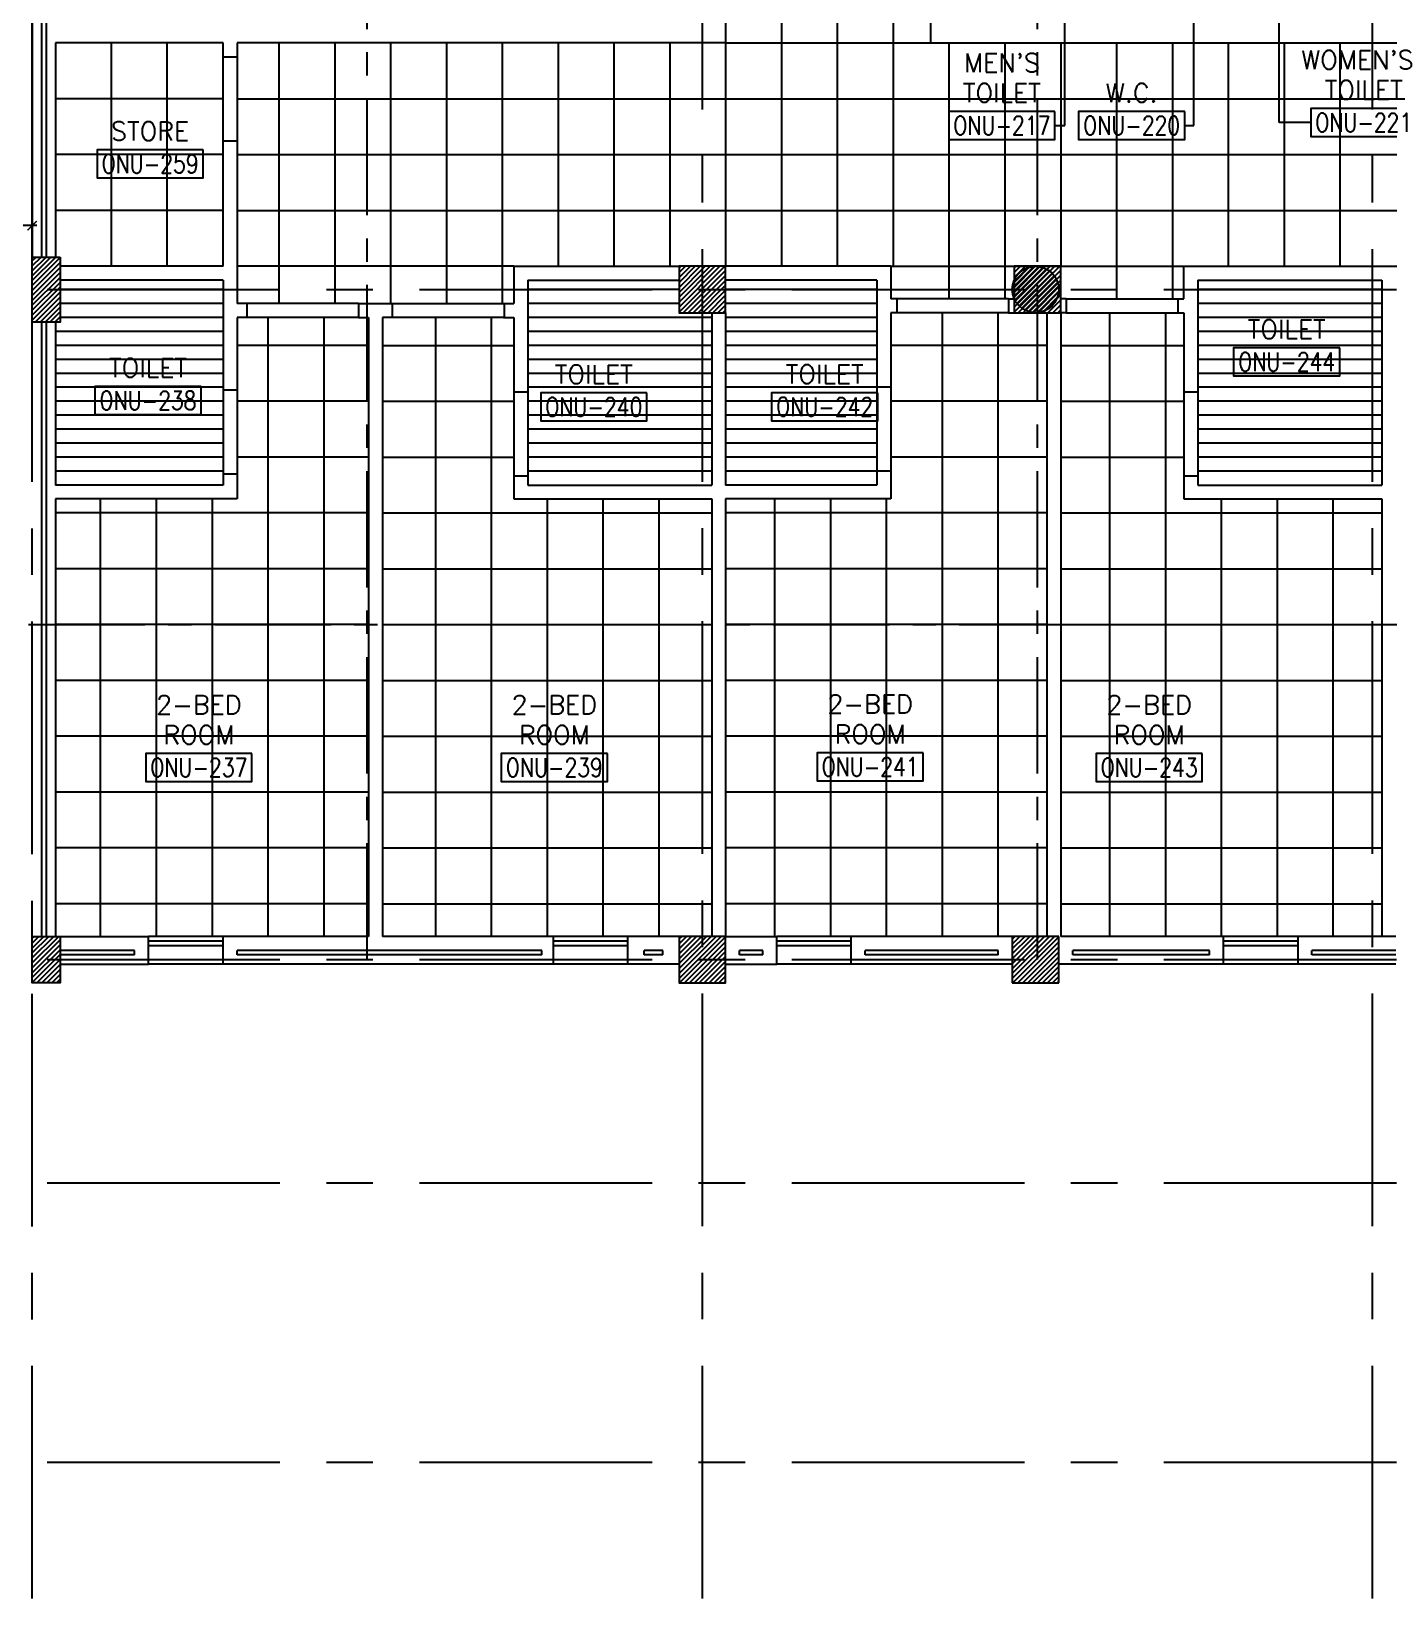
# Model space of a CAD drawing. Extents: x 88808.2 to 88899.2, y 39921.6 to 40001.1.
# Drawn here: x 88860.76 to 88875.34, y 39921.61 to 39938.45 of the extents above; entities that cross this region are included whole.
import ezdxf
from ezdxf.enums import TextEntityAlignment as Align

# ---------------------------------------------------------------- set-up
doc = ezdxf.new("R2010")
doc.units = 0
doc.header["$MEASUREMENT"] = 0
doc.header["$PDMODE"] = 34
doc.linetypes.add('CENTER', pattern=[2, 1.25, -0.25, 0.25, -0.25])
doc.linetypes.add('CENTERX2', pattern=[4, 2.5, -0.5, 0.5, -0.5])
doc.layers.get('0').update_dxf_attribs({"color": 4, "linetype": 'CONTINUOUS'})
doc.layers.get('DEFPOINTS').update_dxf_attribs({"linetype": 'CONTINUOUS'})
for name, color, linetype in [('AXES', 11, 'CENTERX2'), ('AXES1', 11, 'CENTER'), ('CEILING', 4, 'CONTINUOUS'), ('COL', 2, 'CONTINUOUS'), ('EJ', 11, 'CONTINUOUS'), ('ELE', 7, 'CONTINUOUS'), ('HAT', 11, 'CONTINUOUS'), ('INSUL', 4, 'CONTINUOUS'), ('RM-BOX', 11, 'CONTINUOUS'), ('RM-IND', 11, 'CONTINUOUS'), ('RM-NAME', 11, 'CONTINUOUS'), ('RM-NO', 11, 'CONTINUOUS'), ('WALL', 2, 'CONTINUOUS'), ('WIN', 3, 'CONTINUOUS')]:
    doc.layers.add(name, color=color, linetype=linetype)
doc.styles.add('ROMANS', font='ROMANS.shx', dxfattribs={"width": 0.6})
doc.dimstyles.new('STANDARD_IN', dxfattribs={"dimtxt": 0.2, "dimasz": 0.1, "dimexe": 0.07, "dimexo": 0.07, "dimgap": 0.05, "dimtad": 1, "dimdec": 0, "dimlfac": 1000, "dimzin": 0, "dimtxsty": 'ROMANS', "dimblk": 'ARCHTICK', "dimcen": 0.05, "dimdle": 0.05, "dimclrd": 4, "dimclre": 4, "dimclrt": 2, "dimazin": 3, "dimtfac": 1, "dimtdec": 0, "dimtmove": 0, "dimatfit": 3, "dimtolj": 1, "dimtzin": 0})

# ---------------------------------------------------------------- blocks, each defined once
blk = doc.blocks.new('_ARCHTICK')
at = {"color": 0, "linetype": 'BYBLOCK', "const_width": 0.15}
blk.add_lwpolyline([(-0.5, -0.5), (0.5, 0.5)], dxfattribs=at)
blk = doc.blocks.new('*D192')
at = {"layer": 'DEFPOINTS', "color": 0, "linetype": 'CONTINUOUS'}
for p in [(88860.77, 39936.439), (88859.455, 39936.367), (88859.455, 39936.03)]:
    blk.add_point(p, dxfattribs=at)
at = {"layer": 'ELE', "color": 4, "linetype": 'CONTINUOUS'}
for p, q in [((88859.455, 39936.1), (88859.455, 39936.437)), ((88860.82, 39936.367), (88859.405, 39936.367)), ((88860.77, 39936.369), (88860.77, 39936.297))]:
    blk.add_line(p, q, dxfattribs=at)
at = {"layer": 'ELE', "color": 4, "linetype": 'CONTINUOUS', "xscale": 0.1, "yscale": 0.1, "zscale": 0.1, "rotation": 180}
blk.add_blockref('_ARCHTICK', (88859.455, 39936.367), dxfattribs=at)
at = {"layer": 'ELE', "color": 4, "linetype": 'CONTINUOUS', "xscale": 0.1, "yscale": 0.1, "zscale": 0.1}
blk.add_blockref('_ARCHTICK', (88860.77, 39936.367), dxfattribs=at)
at = {"layer": 'ELE', "color": 2, "linetype": 'CONTINUOUS', "insert": (88860.113, 39936.517), "char_height": 0.2, "attachment_point": 5, "style": 'ROMANS'}
blk.add_mtext('\\A1;1315', dxfattribs=at)
blk = doc.blocks.new('*X244')
at = {"color": 0}
for p, q in [((193089, 10708), (193542, 11161)), ((193089, 10761), (193488, 11161)), ((193089, 10814), (193435, 11161)), ((193089, 10867), (193382, 11161)), ((193089, 10920), (193329, 11161)), ((193089, 10973), (193276, 11161)), ((193089, 11026), (193223, 11161)), ((193089, 11079), (193170, 11161)), ((193089, 11132), (193117, 11161)), ((193095, 10661), (193589, 11155)), ((193148, 10661), (193589, 11102)), ((193201, 10661), (193589, 11049)), ((193254, 10661), (193589, 10996)), ((193307, 10661), (193589, 10943)), ((193360, 10661), (193589, 10890)), ((193413, 10661), (193589, 10837)), ((193466, 10661), (193589, 10784)), ((193519, 10661), (193589, 10731)), ((193572, 10661), (193589, 10678))]:
    blk.add_line(p, q, dxfattribs=at)
blk = doc.blocks.new('C-300')
at = {"layer": 'HAT', "linetype": 'BYBLOCK', "ltscale": 0.3}
h = blk.add_hatch(dxfattribs=at)
h.set_pattern_fill('ANSI31', color=8, scale=300, style=0)
h.set_pattern_definition([(45, (-258496.182, -82361.005), (-26.5165043, 26.5165043), [])])
h.paths.add_polyline_path([(300, 500), (0, 500), (0, 250), (300, 250)])
h.paths.add_polyline_path([(300, 250), (0, 250), (0, 0), (300, 0)])
at = {"layer": 'COL'}
blk.add_lwpolyline([(0, 500), (300, 500), (300, 0), (0, 0)], close=True, dxfattribs=at)
blk = doc.blocks.new('C11')
at = {"layer": 'HAT'}
h = blk.add_hatch(dxfattribs=at)
h.set_pattern_fill('ANSI31', color=256, scale=300, style=0)
h.set_pattern_definition([(45, (-248556.182, -75061.005), (-26.5165043, 26.5165043), [])])
h.paths.add_polyline_path([(300, 700), (0, 700), (0, 350), (300, 350)])
h.paths.add_polyline_path([(300, 350), (0, 350), (0, 0), (300, 0)])
at = {"layer": 'COL'}
blk.add_lwpolyline([(300, 700), (300, 0), (0, 0), (0, 700)], close=True, dxfattribs=at)
blk = doc.blocks.new('*X63')
at = {"color": 0}
for p, q in [((73379, 125458), (73871, 125950)), ((73379, 125511), (73818, 125950)), ((73379, 125564), (73765, 125950)), ((73379, 125617), (73712, 125950)), ((73379, 125670), (73659, 125950)), ((73379, 125723), (73606, 125950)), ((73379, 125776), (73553, 125950)), ((73379, 125829), (73500, 125950)), ((73379, 125882), (73447, 125950)), ((73379, 125935), (73394, 125950)), ((73424, 125450), (73879, 125905)), ((73477, 125450), (73879, 125852)), ((73530, 125450), (73879, 125799)), ((73583, 125450), (73879, 125746)), ((73636, 125450), (73879, 125692)), ((73690, 125450), (73879, 125639)), ((73743, 125450), (73879, 125586)), ((73796, 125450), (73879, 125533)), ((73849, 125450), (73879, 125480))]:
    blk.add_line(p, q, dxfattribs=at)
blk = doc.blocks.new('COL50')
at = {"layer": 'COL'}
blk.add_lwpolyline([(-250, 250), (-250, -250), (250, -250), (250, 250)], close=True, dxfattribs=at)
blk = doc.blocks.new('RM1')
at = {"layer": 'RM-BOX'}
blk.add_lwpolyline([(570, -200), (-570, -200), (-570, -500), (570, -500)], close=True, dxfattribs=at)
at = {"layer": 'RM-NAME', "style": 'ROMANS'}
blk.add_attdef('ROOMNAME1', text='', height=200, dxfattribs=at).set_placement((0, 324), align=Align.MIDDLE)
blk = doc.blocks.new('*X64')
at = {"color": 0}
for p, q in [((73379, 118298), (73831, 118750)), ((73379, 118351), (73778, 118750)), ((73379, 118404), (73725, 118750)), ((73379, 118457), (73672, 118750)), ((73379, 118510), (73619, 118750)), ((73379, 118563), (73566, 118750)), ((73379, 118616), (73513, 118750)), ((73379, 118669), (73460, 118750)), ((73379, 118722), (73407, 118750)), ((73384, 118250), (73879, 118745)), ((73437, 118250), (73879, 118692)), ((73490, 118250), (73879, 118639)), ((73543, 118250), (73879, 118586)), ((73596, 118250), (73879, 118533)), ((73649, 118250), (73879, 118480)), ((73702, 118250), (73879, 118427)), ((73755, 118250), (73879, 118374)), ((73808, 118250), (73879, 118321)), ((73861, 118250), (73879, 118268))]:
    blk.add_line(p, q, dxfattribs=at)

msp = doc.modelspace()

# ---------------------------------------------------------------- hatches: boundary and pattern name
at = {"layer": 'HAT'}
h = msp.add_hatch(dxfattribs=at)
h.set_pattern_fill('ANSI31', color=256, scale=0.3, style=0)
h.set_pattern_definition([(45, (88810.309963, 39892.046226), (-0.026516504, 0.026516504), [])])
h.paths.add_polyline_path([(88871.3003, 39935.6807), (88871.5503, 39935.6807), (88871.5503, 39935.9307, 0.4142136)])
h.paths.add_polyline_path([(88871.5503, 39935.9307), (88871.5503, 39935.6807), (88871.8003, 39935.6807, 0.4142136)])
h.paths.add_polyline_path([(88871.8003, 39935.6807), (88871.5503, 39935.6807), (88871.5503, 39935.4307, 0.4142136)])
h.paths.add_polyline_path([(88871.5503, 39935.6807), (88871.3003, 39935.6807, 0.4142136), (88871.5503, 39935.4307)])

# ---------------------------------------------------------------- linework, layer by layer
at = {"layer": 'AXES'}
for p, q in [((88867.9703, 39921.6153), (88867.9703, 40000.4279)), ((88875.1703, 39921.6153), (88875.1703, 40000.4279)), ((88860.7703, 39921.6132), (88860.7703, 40000.0759)), ((88808.9303, 39935.6796), (88876.9703, 39935.6796)), ((88808.9303, 39928.4796), (88876.9703, 39928.4796)), ((88808.9303, 39926.0796), (88876.9703, 39926.0796)), ((88808.9303, 39923.0796), (88876.9703, 39923.0796))]:
    msp.add_line(p, q, dxfattribs=at)
at = {"layer": 'AXES1'}
for p, q in [((88864.3703, 39928.4796), (88864.3703, 39987.2996)), ((88871.5703, 39928.4796), (88871.5703, 39987.2996)), ((88818.7303, 39932.0796), (88876.9703, 39932.0796))]:
    msp.add_line(p, q, dxfattribs=at)
at = {"layer": 'CEILING', "linetype": 'BYBLOCK', "ltscale": 0.3}
for p, q in [((88868.8203, 39955.2796), (88868.8203, 39935.9296)), ((88869.4203, 39955.2796), (88869.4203, 39935.9296)), ((88870.0203, 39955.2796), (88870.0203, 39935.9296)), ((88861.6203, 39935.9296), (88861.6203, 39938.3296)), ((88862.2203, 39935.9296), (88862.2203, 39938.3296)), ((88863.4203, 39938.3296), (88863.4203, 39935.5296)), ((88864.0203, 39938.3296), (88864.0203, 39935.5296)), ((88864.6203, 39938.3296), (88864.6203, 39935.5296)), ((88865.2203, 39938.3296), (88865.2203, 39935.5296)), ((88865.8203, 39938.3296), (88865.8203, 39935.5296)), ((88866.4203, 39938.3296), (88866.4203, 39935.9296)), ((88867.0203, 39938.3296), (88867.0203, 39935.9296)), ((88867.6203, 39938.3296), (88867.6203, 39935.9296)), ((88868.2203, 39938.3296), (88885.7203, 39938.3296)), ((88868.2203, 39938.3296), (88868.2203, 39935.9296)), ((88870.6203, 39938.3296), (88870.6203, 39935.5796)), ((88871.2203, 39938.3296), (88871.2203, 39935.5796)), ((88871.8203, 39938.3296), (88871.8203, 39935.9296)), ((88872.4203, 39938.3296), (88872.4203, 39935.5796)), ((88873.0203, 39938.3296), (88873.0203, 39935.5796)), ((88873.6203, 39938.3296), (88873.6203, 39935.9296)), ((88874.2203, 39938.3296), (88874.2203, 39935.9296)), ((88874.8203, 39938.3296), (88874.8203, 39935.9296)), ((88862.9703, 39937.7296), (88890.9703, 39937.7296)), ((88862.9703, 39937.1296), (88890.9703, 39937.1296)), ((88862.9703, 39936.5296), (88890.9703, 39936.5296)), ((88869.9953, 39935.9296), (88873.1453, 39935.9296)), ((88862.8203, 39935.6796), (88861.0703, 39935.6796)), ((88867.7203, 39935.6796), (88866.0953, 39935.6796)), ((88869.8453, 39935.6796), (88868.2203, 39935.6796)), ((88875.2703, 39935.6796), (88873.2953, 39935.6796)), ((88862.8203, 39935.5296), (88861.0703, 39935.5296)), ((88862.8203, 39935.3796), (88861.0703, 39935.3796)), ((88863.3015, 39935.3796), (88863.3015, 39928.7296)), ((88863.9015, 39935.3796), (88863.9015, 39928.7296)), ((88865.1015, 39935.3796), (88865.1015, 39928.7296)), ((88865.7015, 39935.3796), (88865.7015, 39928.7296)), ((88867.7203, 39935.5296), (88866.0953, 39935.5296)), ((88868.0703, 39935.3796), (88866.0953, 39935.3796)), ((88869.8453, 39935.5296), (88868.2203, 39935.5296)), ((88869.8453, 39935.3796), (88868.2203, 39935.3796)), ((88870.5453, 39935.4296), (88870.5453, 39928.7296)), ((88871.1453, 39935.4296), (88871.1453, 39928.7296)), ((88872.3453, 39935.4296), (88872.3453, 39928.7296)), ((88872.9453, 39935.4296), (88872.9453, 39928.7296)), ((88875.2703, 39935.5296), (88873.2953, 39935.5296)), ((88875.2703, 39935.3796), (88873.2953, 39935.3796)), ((88862.8203, 39935.2296), (88861.0203, 39935.2296)), ((88868.0703, 39935.2296), (88866.0953, 39935.2296)), ((88869.8453, 39935.2296), (88868.2203, 39935.2296)), ((88875.2703, 39935.2296), (88873.2953, 39935.2296)), ((88862.8203, 39935.0796), (88861.0203, 39935.0796)), ((88868.0703, 39935.0796), (88866.0953, 39935.0796)), ((88869.8453, 39935.0796), (88868.2203, 39935.0796)), ((88875.2703, 39935.0796), (88873.2953, 39935.0796)), ((88862.8203, 39934.9296), (88861.0203, 39934.9296)), ((88868.0703, 39934.9296), (88866.0953, 39934.9296)), ((88869.8453, 39934.9296), (88868.2203, 39934.9296)), ((88875.2703, 39934.9296), (88873.2953, 39934.9296)), ((88862.8203, 39934.7796), (88861.0203, 39934.7796)), ((88868.0703, 39934.7796), (88866.0953, 39934.7796)), ((88869.8453, 39934.7796), (88868.2203, 39934.7796)), ((88875.2703, 39934.7796), (88873.2953, 39934.7796)), ((88862.8203, 39934.6296), (88861.0203, 39934.6296)), ((88868.0703, 39934.6296), (88866.0953, 39934.6296)), ((88869.8453, 39934.6296), (88868.2203, 39934.6296)), ((88875.2703, 39934.6296), (88873.2953, 39934.6296)), ((88862.8203, 39934.4796), (88861.0203, 39934.4796)), ((88868.0703, 39934.4796), (88866.0953, 39934.4796)), ((88869.8453, 39934.4796), (88868.2203, 39934.4796)), ((88875.2703, 39934.4796), (88873.2953, 39934.4796)), ((88862.8203, 39934.3296), (88861.0203, 39934.3296)), ((88868.0703, 39934.3296), (88866.0953, 39934.3296)), ((88869.8453, 39934.3296), (88868.2203, 39934.3296)), ((88875.2703, 39934.3296), (88873.2953, 39934.3296)), ((88862.8203, 39934.1796), (88861.0203, 39934.1796)), ((88862.8203, 39934.0296), (88861.0203, 39934.0296)), ((88868.0703, 39934.1796), (88866.0953, 39934.1796)), ((88868.0703, 39934.0296), (88866.0953, 39934.0296)), ((88869.8453, 39934.1796), (88868.2203, 39934.1796)), ((88869.8453, 39934.0296), (88868.2203, 39934.0296)), ((88875.2703, 39934.1796), (88873.2953, 39934.1796)), ((88875.2703, 39934.0296), (88873.2953, 39934.0296)), ((88862.8203, 39933.8796), (88861.0203, 39933.8796)), ((88868.0703, 39933.8796), (88866.0953, 39933.8796)), ((88869.8453, 39933.8796), (88868.2203, 39933.8796)), ((88875.2703, 39933.8796), (88873.2953, 39933.8796)), ((88862.8203, 39933.7296), (88861.0203, 39933.7296)), ((88868.0703, 39933.7296), (88866.0953, 39933.7296)), ((88869.8453, 39933.7296), (88868.2203, 39933.7296)), ((88875.2703, 39933.7296), (88873.2953, 39933.7296)), ((88861.5015, 39933.4296), (88861.5015, 39928.7296)), ((88862.1015, 39933.4296), (88862.1015, 39928.7296)), ((88862.7015, 39933.4296), (88862.7015, 39928.7296)), ((88866.3015, 39933.4296), (88866.3015, 39928.7296)), ((88866.9015, 39933.4296), (88866.9015, 39928.7296)), ((88867.5015, 39933.4296), (88867.5015, 39928.7296)), ((88868.7453, 39933.4296), (88868.7453, 39928.7296)), ((88869.3453, 39933.4296), (88869.3453, 39928.7296)), ((88869.9453, 39933.4296), (88869.9453, 39928.7296)), ((88873.5453, 39933.4296), (88873.5453, 39928.7296)), ((88874.1453, 39933.4296), (88874.1453, 39928.7296)), ((88874.7453, 39933.4296), (88874.7453, 39928.7296))]:
    msp.add_line(p, q, dxfattribs=at)
at = {"layer": 'CEILING', "linetype": 'CONTINUOUS'}
for p, q in [((88862.8203, 39937.7296), (88861.0203, 39937.7296)), ((88862.8203, 39937.1296), (88861.0203, 39937.1296)), ((88862.8203, 39936.5296), (88861.0203, 39936.5296)), ((88865.9453, 39935.9296), (88862.9703, 39935.9296)), ((88864.3828, 39935.0796), (88862.9703, 39935.0796)), ((88864.5328, 39935.0796), (88865.9453, 39935.0796)), ((88871.6703, 39935.0796), (88869.9953, 39935.0796)), ((88871.8203, 39935.0796), (88873.1453, 39935.0796)), ((88875.0703, 39935.0796), (88873.5703, 39935.0796)), ((88864.3828, 39934.4796), (88862.9703, 39934.4796)), ((88864.5328, 39934.4796), (88865.9453, 39934.4796)), ((88871.6703, 39934.4796), (88869.9953, 39934.4796)), ((88871.8203, 39934.4796), (88873.1453, 39934.4796)), ((88875.0703, 39934.4796), (88873.5703, 39934.4796)), ((88864.3828, 39933.8796), (88862.9703, 39933.8796)), ((88864.5328, 39933.8796), (88865.9453, 39933.8796)), ((88871.6703, 39933.8796), (88869.9953, 39933.8796)), ((88871.8203, 39933.8796), (88873.1453, 39933.8796)), ((88875.0703, 39933.8796), (88873.5703, 39933.8796)), ((88864.3828, 39933.2796), (88861.0203, 39933.2796)), ((88864.5328, 39933.2796), (88868.0703, 39933.2796)), ((88871.6703, 39933.2796), (88868.2203, 39933.2796)), ((88871.8203, 39933.2796), (88875.2703, 39933.2796)), ((88864.3828, 39932.6796), (88861.0203, 39932.6796)), ((88864.5328, 39932.6796), (88868.0703, 39932.6796)), ((88871.6703, 39932.6796), (88868.2203, 39932.6796)), ((88871.8203, 39932.6796), (88875.2703, 39932.6796)), ((88864.3828, 39932.0796), (88861.0203, 39932.0796)), ((88864.5328, 39932.0796), (88868.0703, 39932.0796)), ((88871.6703, 39932.0796), (88868.2203, 39932.0796)), ((88871.8203, 39932.0796), (88875.2703, 39932.0796)), ((88864.3828, 39931.4796), (88861.0203, 39931.4796)), ((88864.5328, 39931.4796), (88868.0703, 39931.4796)), ((88871.6703, 39931.4796), (88868.2203, 39931.4796)), ((88871.8203, 39931.4796), (88875.2703, 39931.4796)), ((88864.3828, 39930.8796), (88861.0203, 39930.8796)), ((88864.5328, 39930.8796), (88868.0703, 39930.8796)), ((88871.6703, 39930.8796), (88868.2203, 39930.8796)), ((88871.8203, 39930.8796), (88875.2703, 39930.8796)), ((88864.3828, 39930.2796), (88861.0203, 39930.2796)), ((88864.5328, 39930.2796), (88868.0703, 39930.2796)), ((88871.6703, 39930.2796), (88868.2203, 39930.2796)), ((88871.8203, 39930.2796), (88875.2703, 39930.2796)), ((88864.3828, 39929.6796), (88861.0203, 39929.6796)), ((88864.5328, 39929.6796), (88868.0703, 39929.6796)), ((88871.6703, 39929.6796), (88868.2203, 39929.6796)), ((88871.8203, 39929.6796), (88875.2703, 39929.6796)), ((88864.3828, 39929.0796), (88861.0203, 39929.0796)), ((88864.5328, 39929.0796), (88868.0703, 39929.0796)), ((88871.6703, 39929.0796), (88868.2203, 39929.0796)), ((88871.8203, 39929.0796), (88875.2703, 39929.0796))]:
    msp.add_line(p, q, dxfattribs=at)
at = {"layer": 'COL'}
for p, q in [((88871.8003, 39928.7296), (88871.3003, 39928.7296)), ((88871.3003, 39928.7296), (88871.3003, 39928.2296)), ((88871.8003, 39928.2296), (88871.8003, 39928.7296)), ((88871.3003, 39928.2296), (88871.8003, 39928.2296))]:
    msp.add_line(p, q, dxfattribs=at)
at = {"layer": 'EJ'}
msp.add_line((88860.7703, 39936.0796), (88860.7703, 39938.1796), dxfattribs=at)
msp.add_line((88860.7703, 39936.0796), (88860.7703, 39938.1796), dxfattribs=at)
at = {"layer": 'INSUL'}
for p, q in [((88860.8703, 39938.7296), (88860.8703, 39936.0296)), ((88860.9203, 39938.7296), (88860.9203, 39936.0296)), ((88860.8703, 39935.3296), (88860.8703, 39928.7296)), ((88860.9203, 39935.3296), (88860.9203, 39928.7296)), ((88860.8703, 39933.9296), (88860.8703, 39928.7296)), ((88860.9203, 39933.9296), (88860.9203, 39928.7296)), ((88861.8703, 39928.5796), (88861.0703, 39928.5796)), ((88861.8703, 39928.5296), (88861.0703, 39928.5296)), ((88861.8703, 39928.5296), (88861.8703, 39928.5796)), ((88862.9703, 39928.5296), (88862.9703, 39928.5796)), ((88866.2453, 39928.5796), (88862.9703, 39928.5796)), ((88866.2453, 39928.5296), (88862.9703, 39928.5296)), ((88866.2453, 39928.5296), (88866.2453, 39928.5796)), ((88867.5448, 39928.5796), (88867.3453, 39928.5796)), ((88867.3453, 39928.5296), (88867.3453, 39928.5796)), ((88867.5448, 39928.5296), (88867.3453, 39928.5296)), ((88867.5448, 39928.5296), (88867.5448, 39928.5796)), ((88868.3703, 39928.5296), (88868.3703, 39928.5796)), ((88868.6203, 39928.5796), (88868.3703, 39928.5796)), ((88868.6203, 39928.5296), (88868.3703, 39928.5296)), ((88868.6203, 39928.5296), (88868.6203, 39928.5796)), ((88871.1503, 39928.5796), (88869.7203, 39928.5796)), ((88869.7203, 39928.5296), (88869.7203, 39928.5796)), ((88871.1503, 39928.5296), (88869.7203, 39928.5296)), ((88871.1503, 39928.5296), (88871.1503, 39928.5796)), ((88871.9503, 39928.5296), (88871.9503, 39928.5796)), ((88873.4203, 39928.5796), (88871.9503, 39928.5796)), ((88873.4203, 39928.5296), (88871.9503, 39928.5296)), ((88873.4203, 39928.5296), (88873.4203, 39928.5796)), ((88874.5203, 39928.5296), (88874.5203, 39928.5796)), ((88875.4203, 39928.5796), (88874.5203, 39928.5796)), ((88874.5203, 39928.5296), (88874.5203, 39928.5796)), ((88875.4203, 39928.5296), (88874.5203, 39928.5296))]:
    msp.add_line(p, q, dxfattribs=at)
at = {"layer": 'RM-IND'}
for p, q in [((88871.8665, 39937.4432), (88871.8665, 39938.8603)), ((88873.2515, 39937.4432), (88873.2515, 39938.8603)), ((88874.1663, 39937.4747), (88874.1663, 39938.8603)), ((88871.7583, 39937.4432), (88871.8665, 39937.4432)), ((88873.1528, 39937.4432), (88873.2515, 39937.4432)), ((88874.5066, 39937.4747), (88874.1663, 39937.4747))]:
    msp.add_line(p, q, dxfattribs=at)
at = {"layer": 'WALL'}
for p, q in [((88868.2203, 39940.4296), (88868.2203, 39938.3296)), ((88860.7703, 39938.8796), (88860.7703, 39936.0296)), ((88870.4203, 39938.5796), (88870.4203, 39938.3296)), ((88862.8203, 39938.3296), (88861.0203, 39938.3296)), ((88861.0203, 39938.3296), (88861.0203, 39936.0296)), ((88862.8203, 39938.1796), (88862.8203, 39938.3296)), ((88862.9703, 39938.3296), (88862.9703, 39938.1796)), ((88865.7203, 39938.3296), (88862.9703, 39938.3296)), ((88868.2203, 39938.3296), (88863.1203, 39938.3296)), ((88862.8203, 39938.1796), (88862.9703, 39938.1796)), ((88862.8203, 39935.9296), (88862.8203, 39938.1796)), ((88862.9703, 39938.1796), (88862.9703, 39935.5296)), ((88862.8203, 39937.2796), (88862.9703, 39937.2796)), ((88862.8203, 39935.9296), (88861.0703, 39935.9296)), ((88861.9703, 39935.9296), (88861.4453, 39935.9296)), ((88862.9703, 39935.9296), (88862.9703, 39935.5296)), ((88865.9453, 39935.9296), (88865.9453, 39935.5296)), ((88865.9453, 39935.9296), (88867.7203, 39935.9296)), ((88869.9953, 39935.9296), (88868.2203, 39935.9296)), ((88869.9953, 39935.9296), (88869.9953, 39935.5796)), ((88873.1453, 39935.9296), (88875.8478, 39935.9296)), ((88873.1453, 39935.5796), (88873.1453, 39935.9296)), ((88861.9703, 39935.7796), (88861.0703, 39935.7796)), ((88862.8203, 39935.7796), (88861.0703, 39935.7796)), ((88862.8203, 39935.7796), (88862.8203, 39933.6976)), ((88866.0953, 39935.7796), (88866.0953, 39934.5796)), ((88869.8453, 39935.7796), (88869.8453, 39934.6296)), ((88873.2953, 39935.7796), (88873.2953, 39933.6796)), ((88875.2703, 39935.7796), (88875.2703, 39933.5796)), ((88871.2597, 39935.5796), (88869.9953, 39935.5796)), ((88870.0597, 39935.5796), (88870.0597, 39935.4296)), ((88871.2597, 39935.5796), (88871.2597, 39935.4296)), ((88871.2597, 39935.5796), (88871.3203, 39935.5796)), ((88871.8808, 39935.5796), (88871.8203, 39935.5796)), ((88871.8808, 39935.5796), (88873.1453, 39935.5796)), ((88871.8808, 39935.5796), (88871.8808, 39935.4296)), ((88873.0808, 39935.5796), (88873.0808, 39935.4296)), ((88864.2765, 39935.5296), (88862.9703, 39935.5296)), ((88864.2765, 39935.3796), (88862.9703, 39935.3796)), ((88862.9703, 39935.3796), (88862.9703, 39933.6976)), ((88863.0765, 39935.5296), (88863.0765, 39935.3796)), ((88864.2765, 39935.5296), (88864.2765, 39935.3796)), ((88864.3828, 39935.3796), (88864.3828, 39928.7296)), ((88864.5328, 39935.3796), (88864.5328, 39928.7296)), ((88864.639, 39935.5296), (88864.639, 39935.3796)), ((88865.8333, 39935.5296), (88865.9453, 39935.5296)), ((88865.8333, 39935.3796), (88865.9453, 39935.3796)), ((88865.839, 39935.5296), (88865.9453, 39935.5296)), ((88865.839, 39935.5296), (88865.839, 39935.3796)), ((88865.839, 39935.3796), (88865.9453, 39935.3796)), ((88865.9453, 39935.3796), (88865.9453, 39934.5796)), ((88868.0703, 39935.4296), (88868.0703, 39933.5796)), ((88868.2203, 39935.4296), (88868.2203, 39933.5796)), ((88871.2597, 39935.4296), (88869.9953, 39935.4296)), ((88869.9953, 39935.4296), (88869.9953, 39934.6296)), ((88871.2597, 39935.4296), (88871.3203, 39935.4296)), ((88871.6703, 39935.4296), (88871.6703, 39928.7296)), ((88871.8808, 39935.4296), (88871.8203, 39935.4296)), ((88871.8203, 39935.4296), (88871.8203, 39928.7296)), ((88871.8808, 39935.4296), (88873.1453, 39935.4296)), ((88873.1453, 39935.4296), (88873.1453, 39933.6796)), ((88875.2703, 39935.4296), (88875.2703, 39933.5796)), ((88861.0203, 39935.3296), (88861.0203, 39933.5796)), ((88862.9703, 39934.5976), (88862.8203, 39934.5976)), ((88865.9453, 39934.5796), (88865.9453, 39933.4296)), ((88866.0953, 39934.5796), (88866.0953, 39933.5796)), ((88869.8453, 39934.6296), (88869.8453, 39933.5796)), ((88869.9953, 39934.6296), (88869.9953, 39933.4296)), ((88861.0203, 39934.0796), (88861.0203, 39933.6796)), ((88862.8203, 39933.6976), (88862.8203, 39933.5796)), ((88862.9703, 39933.6976), (88862.8203, 39933.6976)), ((88862.8203, 39933.6976), (88862.8203, 39933.5796)), ((88862.9703, 39933.6976), (88862.9703, 39933.4296)), ((88861.9703, 39933.5796), (88861.0203, 39933.5796)), ((88862.8203, 39933.5796), (88861.0203, 39933.5796)), ((88873.1453, 39933.6796), (88873.1453, 39933.4296)), ((88873.2953, 39933.6796), (88873.2953, 39933.5796)), ((88862.9703, 39933.4296), (88861.0203, 39933.4296)), ((88861.0203, 39933.4296), (88861.0203, 39928.7296)), ((88868.0703, 39933.4296), (88868.0703, 39928.7296)), ((88868.2203, 39933.4296), (88868.2203, 39928.7296)), ((88875.2703, 39933.4296), (88875.2703, 39928.7296)), ((88861.0703, 39928.7296), (88862.0203, 39928.7296)), ((88862.0203, 39928.4296), (88862.0203, 39928.7296)), ((88862.8203, 39928.4296), (88862.8203, 39928.7296)), ((88864.3828, 39928.7296), (88862.8203, 39928.7296)), ((88866.3698, 39928.7296), (88864.5328, 39928.7296)), ((88866.3698, 39928.4296), (88866.3698, 39928.7296)), ((88867.7203, 39928.7296), (88867.1698, 39928.7296)), ((88867.1698, 39928.4296), (88867.1698, 39928.7296)), ((88868.2203, 39928.7296), (88868.7703, 39928.7296)), ((88868.7703, 39928.4296), (88868.7703, 39928.7296)), ((88871.6703, 39928.7296), (88869.5703, 39928.7296)), ((88869.5703, 39928.4296), (88869.5703, 39928.7296)), ((88873.5703, 39928.7296), (88871.8203, 39928.7296)), ((88873.5703, 39928.4296), (88873.5703, 39928.7296)), ((88874.3703, 39928.4296), (88874.3703, 39928.7296)), ((88875.4203, 39928.7296), (88874.3703, 39928.7296)), ((88874.3703, 39928.4296), (88874.3703, 39928.7296)), ((88861.0703, 39928.4296), (88862.0203, 39928.4296)), ((88866.3698, 39928.4296), (88862.8203, 39928.4296)), ((88867.7203, 39928.4296), (88867.1698, 39928.4296)), ((88868.2203, 39928.4296), (88868.7703, 39928.4296)), ((88871.3003, 39928.4296), (88869.5703, 39928.4296)), ((88873.5703, 39928.4296), (88871.8003, 39928.4296)), ((88875.4203, 39928.4296), (88874.3703, 39928.4296))]:
    msp.add_line(p, q, dxfattribs=at)
at = {"layer": 'WALL', "linetype": 'BYBLOCK'}
for p, q in [((88870.4203, 39938.3296), (88875.4203, 39938.3296)), ((88866.0953, 39935.7796), (88867.7203, 39935.7796)), ((88867.3473, 39935.7796), (88867.6703, 39935.7796)), ((88869.8453, 39935.7796), (88868.2203, 39935.7796)), ((88873.2953, 39935.7796), (88875.2703, 39935.7796)), ((88874.0627, 39935.7796), (88874.9203, 39935.7796)), ((88864.2765, 39935.5296), (88865.839, 39935.5296)), ((88864.2765, 39935.3796), (88864.3828, 39935.3796)), ((88865.839, 39935.3796), (88864.5328, 39935.3796)), ((88865.9453, 39934.5796), (88866.0953, 39934.5796)), ((88869.9953, 39934.6296), (88869.8453, 39934.6296)), ((88873.1453, 39934.5796), (88873.2953, 39934.5796)), ((88869.9953, 39933.7296), (88869.8453, 39933.7296)), ((88865.9453, 39933.6796), (88866.0953, 39933.6796)), ((88866.0953, 39933.5796), (88868.0703, 39933.5796)), ((88869.8453, 39933.5796), (88868.2203, 39933.5796)), ((88873.1453, 39933.6796), (88873.2953, 39933.6796)), ((88873.2953, 39933.5796), (88875.2703, 39933.5796)), ((88874.0627, 39933.5796), (88875.2703, 39933.5796)), ((88865.9453, 39933.4296), (88868.0703, 39933.4296)), ((88869.9953, 39933.4296), (88868.2203, 39933.4296)), ((88873.1453, 39933.4296), (88875.2703, 39933.4296)), ((88874.0627, 39933.4296), (88875.2703, 39933.4296))]:
    msp.add_line(p, q, dxfattribs=at)
at = {"layer": 'WALL'}
msp.add_circle((88871.5503, 39935.6807), 0.25, dxfattribs=at)
at = {"layer": 'WIN'}
for p, q in [((88862.8203, 39928.7296), (88862.0203, 39928.7296)), ((88862.8203, 39928.6796), (88862.0203, 39928.6796)), ((88867.1698, 39928.7296), (88866.3698, 39928.7296)), ((88867.1698, 39928.6796), (88866.3698, 39928.6796)), ((88869.5703, 39928.7296), (88868.7703, 39928.7296)), ((88869.5703, 39928.6796), (88868.7703, 39928.6796)), ((88874.3703, 39928.7296), (88873.5703, 39928.7296)), ((88874.3703, 39928.6796), (88873.5703, 39928.6796)), ((88874.3703, 39928.7296), (88874.0627, 39928.7296)), ((88874.3703, 39928.6796), (88874.0627, 39928.6796)), ((88862.8203, 39928.6296), (88862.0203, 39928.6296)), ((88867.1698, 39928.6296), (88866.3698, 39928.6296)), ((88869.5703, 39928.6296), (88868.7703, 39928.6296)), ((88874.3703, 39928.6296), (88873.5703, 39928.6296)), ((88874.3703, 39928.6296), (88874.0627, 39928.6296)), ((88862.8203, 39928.4296), (88862.0203, 39928.4296)), ((88867.1698, 39928.4296), (88866.3698, 39928.4296)), ((88869.5703, 39928.4296), (88868.7703, 39928.4296)), ((88874.3703, 39928.4296), (88873.5703, 39928.4296)), ((88874.3703, 39928.4296), (88874.0627, 39928.4296))]:
    msp.add_line(p, q, dxfattribs=at)

# ---------------------------------------------------------------- block references
at = {"layer": 'COL', "xscale": 0.001, "yscale": 0.001, "zscale": 0.001}
for p in [(88867.9703, 39935.6796), (88867.9703, 39935.6796), (88871.5703, 39935.6796), (88871.5703, 39935.6796), (88867.9703, 39928.4796)]:
    msp.add_blockref('COL50', p, dxfattribs=at)
at = {"layer": 'COL', "color": 62, "linetype": 'CONTINUOUS', "xscale": 0.001, "yscale": 0.001, "zscale": 0.001}
msp.add_blockref('C-300', (88860.7703, 39928.2296), dxfattribs=at)
at = {"layer": 'HAT', "zscale": 0.001}
for name, p, xscale, yscale in [('C11', (88860.7703, 39935.3296), 0.001, 0.001), ('*X63', (88794.341, 39809.9798), 0.001, 0.001), ('*X63', (88797.941, 39809.9798), 0.001, 0.001), ('*X64', (88794.341, 39809.9798), 0.001, 0.001), ('*X244', (88678.2117, 39917.5686), 0.001000000047497451, 0.0009999999892897904)]:
    msp.add_blockref(name, p, dxfattribs=dict(at, xscale=xscale, yscale=yscale))
at = {"layer": 'RM-NO'}
ref = msp.add_blockref('RM1', (88875.0764, 39937.8247), dxfattribs=dict(at, xscale=0.001, yscale=0.001, zscale=0.001))
ref.add_attrib('ROOMNO', 'ONU-221', dxfattribs={"height": 0.2, "style": 'ROMANS', "width": 0.8}).set_placement((88875.0764, 39937.4747), align=Align.MIDDLE)
ref.add_attrib('ROOMNAME2', 'TOILET', dxfattribs={"layer": 'RM-NAME', "height": 0.2, "style": 'ROMANS'}).set_placement((88875.0764, 39937.8247), align=Align.MIDDLE)
ref.add_attrib('ROOMNAME1', "WOMEN'S ", dxfattribs={"layer": 'RM-NAME', "height": 0.2, "style": 'ROMANS'}).set_placement((88875.0764, 39938.1485), align=Align.MIDDLE)
ref = msp.add_blockref('RM1', (88871.1884, 39937.7932), dxfattribs=dict(at, xscale=0.001, yscale=0.001, zscale=0.001))
ref.add_attrib('ROOMNO', 'ONU-217', dxfattribs={"height": 0.2, "style": 'ROMANS', "width": 0.8}).set_placement((88871.1884, 39937.4432), align=Align.MIDDLE)
ref.add_attrib('ROOMNAME2', 'TOILET', dxfattribs={"layer": 'RM-NAME', "height": 0.2, "style": 'ROMANS'}).set_placement((88871.1884, 39937.7932), align=Align.MIDDLE)
ref.add_attrib('ROOMNAME1', "MEN'S", dxfattribs={"layer": 'RM-NAME', "height": 0.2, "style": 'ROMANS'}).set_placement((88871.1884, 39938.117), align=Align.MIDDLE)
ref = msp.add_blockref('RM1', (88872.5829, 39937.7932), dxfattribs=dict(at, xscale=0.001, yscale=0.001, zscale=0.001))
ref.add_attrib('ROOMNO', 'ONU-220', dxfattribs={"height": 0.2, "style": 'ROMANS', "width": 0.8}).set_placement((88872.5829, 39937.4432), align=Align.MIDDLE)
ref.add_attrib('ROOMNAME2', 'W.C.', dxfattribs={"layer": 'RM-NAME', "height": 0.2, "style": 'ROMANS'}).set_placement((88872.5829, 39937.7932), align=Align.MIDDLE)
ref = msp.add_blockref('RM1', (88862.0361, 39937.3815), dxfattribs=dict(at, xscale=0.001, yscale=0.001, zscale=0.001))
ref.add_attrib('ROOMNO', 'ONU-259', dxfattribs={"height": 0.2, "style": 'ROMANS', "width": 0.8}).set_placement((88862.0361, 39937.0315), align=Align.MIDDLE)
ref.add_attrib('ROOMNAME2', 'STORE', dxfattribs={"layer": 'RM-NAME', "height": 0.2, "style": 'ROMANS'}).set_placement((88862.0361, 39937.3815), align=Align.MIDDLE)
ref = msp.add_blockref('RM1', (88874.2486, 39935.2534), dxfattribs=dict(at, xscale=0.001, yscale=0.001, zscale=0.001))
ref.add_attrib('ROOMNO', 'ONU-244', dxfattribs={"height": 0.2, "style": 'ROMANS', "width": 0.8}).set_placement((88874.2486, 39934.9034), align=Align.MIDDLE)
ref.add_attrib('ROOMNAME2', 'TOILET', dxfattribs={"layer": 'RM-NAME', "height": 0.2, "style": 'ROMANS'}).set_placement((88874.2486, 39935.2534), align=Align.MIDDLE)
ref = msp.add_blockref('RM1', (88862.0134, 39934.8387), dxfattribs=dict(at, xscale=0.001, yscale=0.001, zscale=0.001))
ref.add_attrib('ROOMNO', 'ONU-238', dxfattribs={"height": 0.2, "style": 'ROMANS', "width": 0.8}).set_placement((88862.0134, 39934.4887), align=Align.MIDDLE)
ref.add_attrib('ROOMNAME2', 'TOILET', dxfattribs={"layer": 'RM-NAME', "height": 0.2, "style": 'ROMANS'}).set_placement((88862.0134, 39934.8387), align=Align.MIDDLE)
ref = msp.add_blockref('RM1', (88866.8034, 39934.7688), dxfattribs=dict(at, xscale=0.001, yscale=0.001, zscale=0.001))
ref.add_attrib('ROOMNO', 'ONU-240', dxfattribs={"height": 0.2, "style": 'ROMANS', "width": 0.8}).set_placement((88866.8034, 39934.4188), align=Align.MIDDLE)
ref.add_attrib('ROOMNAME2', 'TOILET', dxfattribs={"layer": 'RM-NAME', "height": 0.2, "style": 'ROMANS'}).set_placement((88866.8034, 39934.7688), align=Align.MIDDLE)
ref = msp.add_blockref('RM1', (88869.2841, 39934.771), dxfattribs=dict(at, xscale=0.001, yscale=0.001, zscale=0.001))
ref.add_attrib('ROOMNO', 'ONU-242', dxfattribs={"height": 0.2, "style": 'ROMANS', "width": 0.8}).set_placement((88869.2841, 39934.421), align=Align.MIDDLE)
ref.add_attrib('ROOMNAME2', 'TOILET', dxfattribs={"layer": 'RM-NAME', "height": 0.2, "style": 'ROMANS'}).set_placement((88869.2841, 39934.771), align=Align.MIDDLE)
ref = msp.add_blockref('RM1', (88862.5601, 39930.8948), dxfattribs=dict(at, xscale=0.001, yscale=0.001, zscale=0.001))
ref.add_attrib('ROOMNO', 'ONU-237', dxfattribs={"height": 0.2, "style": 'ROMANS', "width": 0.8}).set_placement((88862.5601, 39930.5448), align=Align.MIDDLE)
ref.add_attrib('ROOMNAME2', 'ROOM', dxfattribs={"layer": 'RM-NAME', "height": 0.2, "style": 'ROMANS'}).set_placement((88862.5601, 39930.8948), align=Align.MIDDLE)
ref.add_attrib('ROOMNAME1', '2-BED', dxfattribs={"layer": 'RM-NAME', "height": 0.2, "style": 'ROMANS'}).set_placement((88862.5601, 39931.2186), align=Align.MIDDLE)
ref = msp.add_blockref('RM1', (88866.3795, 39930.8948), dxfattribs=dict(at, xscale=0.001, yscale=0.001, zscale=0.001))
ref.add_attrib('ROOMNO', 'ONU-239', dxfattribs={"height": 0.2, "style": 'ROMANS', "width": 0.8}).set_placement((88866.3795, 39930.5448), align=Align.MIDDLE)
ref.add_attrib('ROOMNAME2', 'ROOM', dxfattribs={"layer": 'RM-NAME', "height": 0.2, "style": 'ROMANS'}).set_placement((88866.3795, 39930.8948), align=Align.MIDDLE)
ref.add_attrib('ROOMNAME1', '2-BED', dxfattribs={"layer": 'RM-NAME', "height": 0.2, "style": 'ROMANS'}).set_placement((88866.3795, 39931.2186), align=Align.MIDDLE)
ref = msp.add_blockref('RM1', (88869.7723, 39930.9025), dxfattribs=dict(at, xscale=0.001, yscale=0.001, zscale=0.001))
ref.add_attrib('ROOMNO', 'ONU-241', dxfattribs={"height": 0.2, "style": 'ROMANS', "width": 0.8}).set_placement((88869.7723, 39930.5525), align=Align.MIDDLE)
ref.add_attrib('ROOMNAME2', 'ROOM', dxfattribs={"layer": 'RM-NAME', "height": 0.2, "style": 'ROMANS'}).set_placement((88869.7723, 39930.9025), align=Align.MIDDLE)
ref.add_attrib('ROOMNAME1', '2-BED', dxfattribs={"layer": 'RM-NAME', "height": 0.2, "style": 'ROMANS'}).set_placement((88869.7723, 39931.2264), align=Align.MIDDLE)
ref = msp.add_blockref('RM1', (88872.7703, 39930.8948), dxfattribs=dict(at, xscale=0.001, yscale=0.001, zscale=0.001))
ref.add_attrib('ROOMNO', 'ONU-243', dxfattribs={"height": 0.2, "style": 'ROMANS', "width": 0.8}).set_placement((88872.7703, 39930.5448), align=Align.MIDDLE)
ref.add_attrib('ROOMNAME2', 'ROOM', dxfattribs={"layer": 'RM-NAME', "height": 0.2, "style": 'ROMANS'}).set_placement((88872.7703, 39930.8948), align=Align.MIDDLE)
ref.add_attrib('ROOMNAME1', '2-BED', dxfattribs={"layer": 'RM-NAME', "height": 0.2, "style": 'ROMANS'}).set_placement((88872.7703, 39931.2186), align=Align.MIDDLE)

# ---------------------------------------------------------------- dimensions: what is measured, and where the dimension line sits
at = {"layer": 'ELE', "color": 0, "linetype": 'CONTINUOUS'}
dim = msp.add_linear_dim(base=(88859.4553, 39936.3669), p1=(88860.7703, 39936.4387), p2=(88859.4553, 39936.0296), dimstyle='STANDARD_IN', dxfattribs=at)
dim.commit()
dim.dimension.update_dxf_attribs({"geometry": '*D192', "text_midpoint": (88860.1128, 39936.5169)})

doc.saveas('drawing.dxf')
